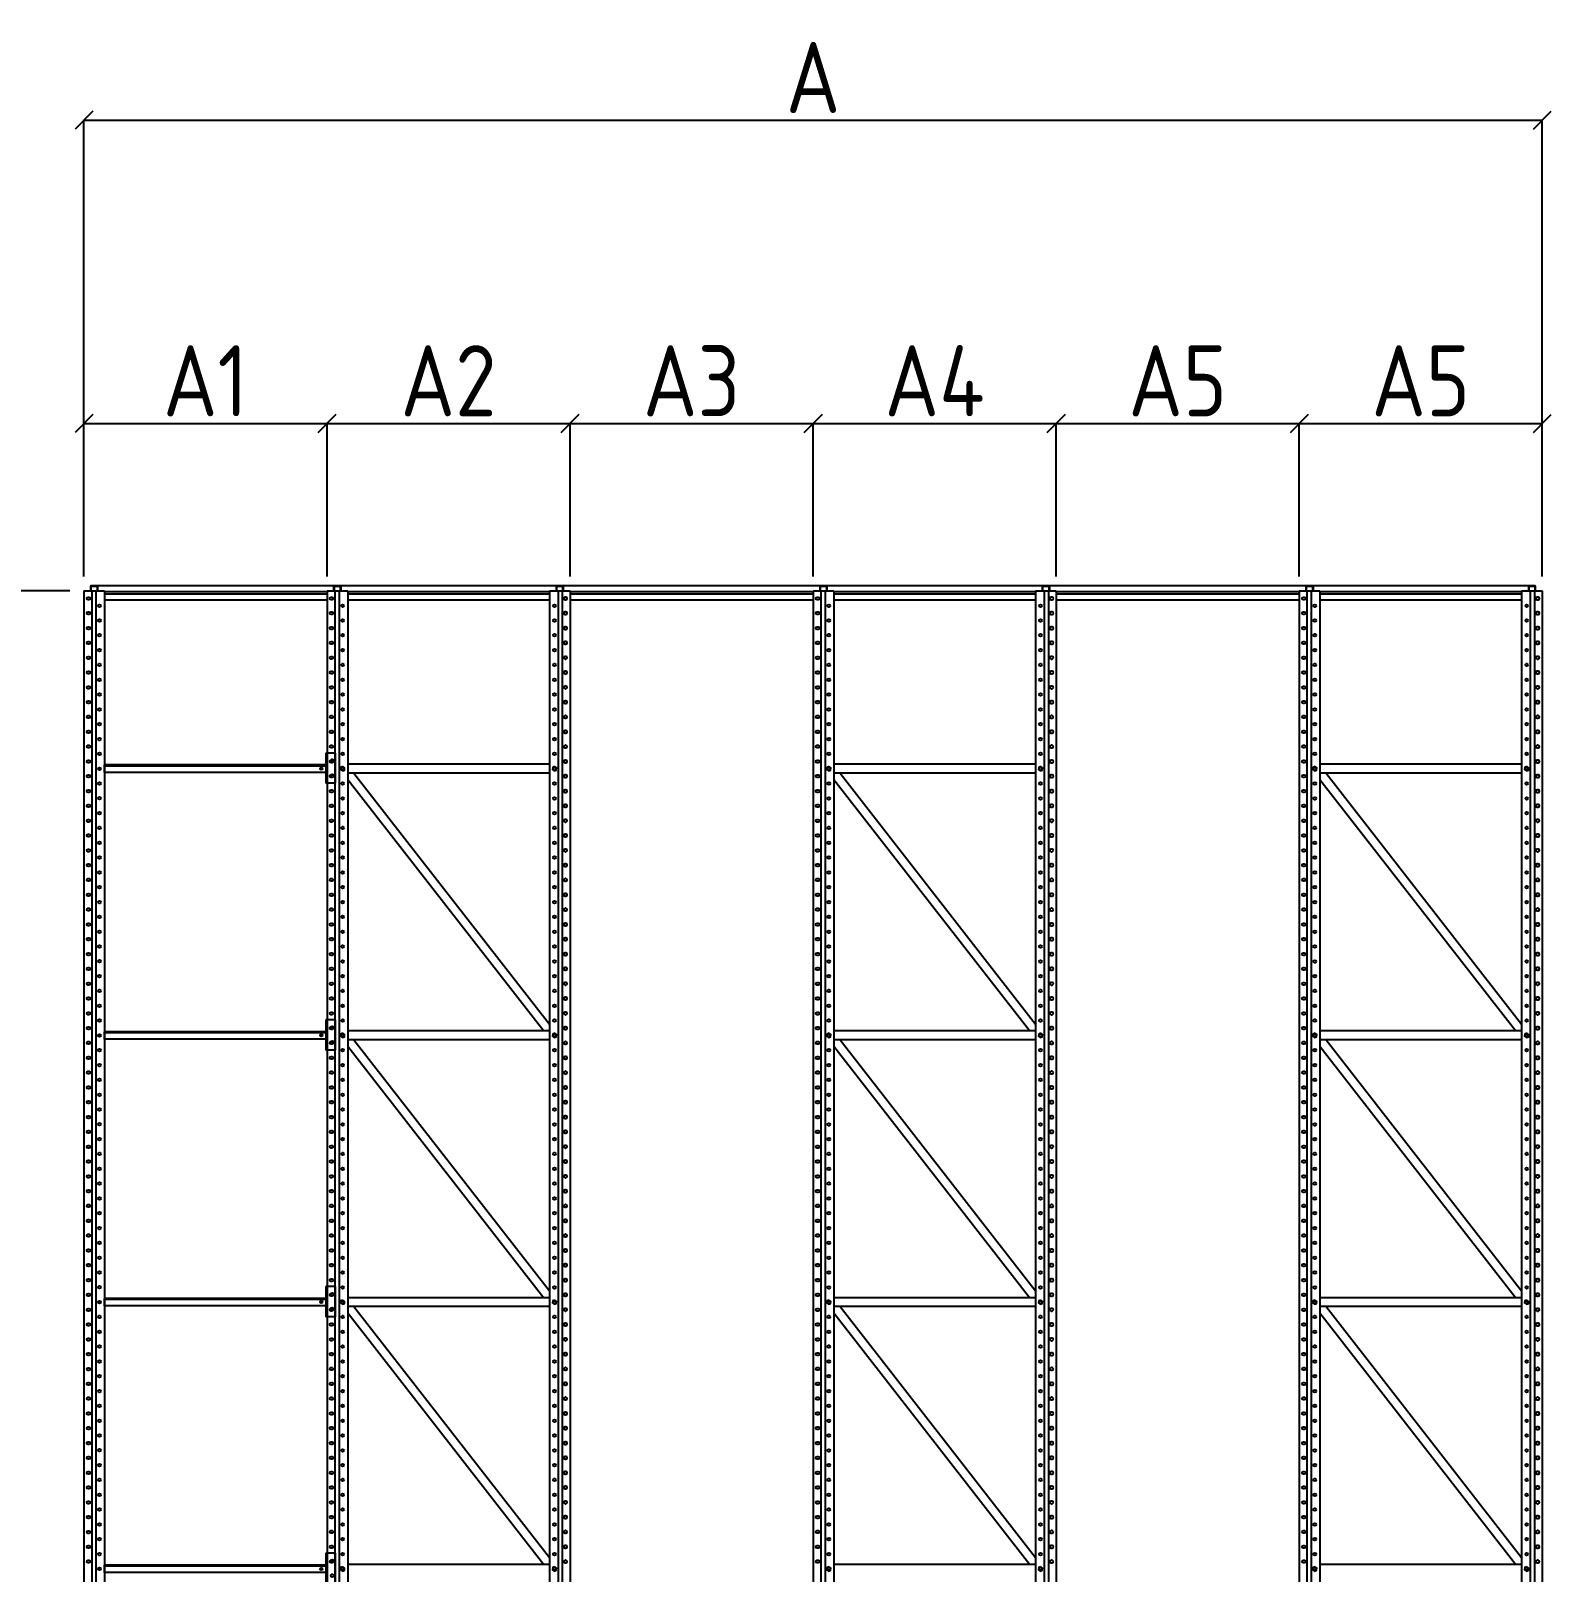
# Model space of a CAD drawing. Header units: millimetres. Extents: x 2596 to 53213, y 1175 to 12446.
# Drawn here: x 19765 to 24894, y 7245 to 12446 of the extents above; entities that cross this region are included whole.
import ezdxf

# ---------------------------------------------------------------- set-up
doc = ezdxf.new("R2010")
doc.units = ezdxf.units.MM
doc.linetypes.add('LIN0', pattern=[0])
doc.layers.add('Contraventamento', color=9, linetype='LIN0', lineweight=25)
doc.layers.add('MONTANTE', color=170, linetype='LIN0', lineweight=25)
doc.styles.add('DIM', font='dim.shx')
doc.dimstyles.new('200 - Planta Baixal', dxfattribs={"dimscale": 1.2, "dimtxt": 200, "dimasz": 50, "dimexe": 1.25, "dimexo": 40, "dimgap": 20, "dimtad": 1, "dimdec": 0, "dimzin": 9, "dimdsep": 46, "dimtxsty": 'DIM', "dimblk": 'OBLIQUE', "dimcen": 2.5, "dimclrd": 256, "dimclre": 256, "dimclrt": 256, "dimadec": 0, "dimazin": 0, "dimtfac": 1, "dimtdec": 0, "dimtmove": 0, "dimatfit": 0, "dimldrblk": 'OBLIQUE', "dimfxl": 0.04, "dimtolj": 1, "dimtzin": 1, "dimarcsym": 0})

# ---------------------------------------------------------------- blocks, each defined once
blk = doc.blocks.new('*U5')
at = {"layer": 'MONTANTE'}
for p, q in [((-872.6, 8804.8), (-872.6, 64.7)), ((-872.6, 8804.8), (-802.9, 8804.8)), ((-846.5, 8804.8), (-846.5, 64.7)), ((-832.1, 8804.8), (-832.1, 4.8)), ((-802.9, 8804.8), (-802.9, 4.8)), ((-122.4, 8804.8), (-122.4, 4.8)), ((-122.4, 8804.8), (-52.6, 8804.8)), ((-93.2, 8804.8), (-93.2, 4.8)), ((-78.8, 8804.8), (-78.8, 64.7)), ((-52.6, 8804.8), (-52.6, 64.7)), ((-122.4, 8219.7), (-802.9, 8219.7)), ((-122.4, 8189.7), (-802.9, 8189.7)), ((-802.9, 8168.6), (-141.4, 7319.7)), ((-781.6, 8189.7), (-122.4, 7343.2)), ((-122.4, 7319.7), (-802.9, 7319.7)), ((-122.4, 7319.7), (-802.9, 7319.7)), ((-122.4, 7289.7), (-802.9, 7289.7)), ((-122.4, 7289.7), (-802.9, 7289.7)), ((-781.6, 7289.7), (-122.4, 6443.2)), ((-802.9, 7268.6), (-141.4, 6419.7)), ((-122.4, 6419.7), (-802.9, 6419.7)), ((-122.4, 6419.7), (-802.9, 6419.7)), ((-122.4, 6389.7), (-802.9, 6389.7)), ((-122.4, 6389.7), (-802.9, 6389.7)), ((-802.9, 6368.6), (-141.4, 5519.7)), ((-781.6, 6389.7), (-122.4, 5543.2)), ((-122.4, 5519.7), (-802.9, 5519.7)), ((-122.4, 5519.7), (-802.9, 5519.7))]:
    blk.add_line(p, q, dxfattribs=at)
for points in [[(-855.7, 8774.7), (-858.7, 8774.7, -1), (-858.7, 8783.7), (-855.7, 8783.7, -1)], [(-69.6, 8774.7), (-66.6, 8774.7, 1), (-66.6, 8783.7), (-69.6, 8783.7, 1)], [(-855.7, 8724.7), (-858.7, 8724.7, -1), (-858.7, 8733.7), (-855.7, 8733.7, -1)], [(-69.6, 8724.7), (-66.6, 8724.7, 1), (-66.6, 8733.7), (-69.6, 8733.7, 1)], [(-855.7, 8674.7), (-858.7, 8674.7, -1), (-858.7, 8683.7), (-855.7, 8683.7, -1)], [(-855.7, 8624.7), (-858.7, 8624.7, -1), (-858.7, 8633.7), (-855.7, 8633.7, -1)], [(-69.6, 8674.7), (-66.6, 8674.7, 1), (-66.6, 8683.7), (-69.6, 8683.7, 1)], [(-69.6, 8624.7), (-66.6, 8624.7, 1), (-66.6, 8633.7), (-69.6, 8633.7, 1)], [(-855.7, 8574.7), (-858.7, 8574.7, -1), (-858.7, 8583.7), (-855.7, 8583.7, -1)], [(-69.6, 8574.7), (-66.6, 8574.7, 1), (-66.6, 8583.7), (-69.6, 8583.7, 1)], [(-855.7, 8524.7), (-858.7, 8524.7, -1), (-858.7, 8533.7), (-855.7, 8533.7, -1)], [(-69.6, 8524.7), (-66.6, 8524.7, 1), (-66.6, 8533.7), (-69.6, 8533.7, 1)], [(-855.7, 8474.7), (-858.7, 8474.7, -1), (-858.7, 8483.7), (-855.7, 8483.7, -1)], [(-69.6, 8474.7), (-66.6, 8474.7, 1), (-66.6, 8483.7), (-69.6, 8483.7, 1)], [(-855.7, 8424.7), (-858.7, 8424.7, -1), (-858.7, 8433.7), (-855.7, 8433.7, -1)], [(-69.6, 8424.7), (-66.6, 8424.7, 1), (-66.6, 8433.7), (-69.6, 8433.7, 1)], [(-855.7, 8374.7), (-858.7, 8374.7, -1), (-858.7, 8383.7), (-855.7, 8383.7, -1)], [(-69.6, 8374.7), (-66.6, 8374.7, 1), (-66.6, 8383.7), (-69.6, 8383.7, 1)], [(-855.7, 8324.7), (-858.7, 8324.7, -1), (-858.7, 8333.7), (-855.7, 8333.7, -1)], [(-69.6, 8324.7), (-66.6, 8324.7, 1), (-66.6, 8333.7), (-69.6, 8333.7, 1)], [(-855.7, 8274.7), (-858.7, 8274.7, -1), (-858.7, 8283.7), (-855.7, 8283.7, -1)], [(-69.6, 8274.7), (-66.6, 8274.7, 1), (-66.6, 8283.7), (-69.6, 8283.7, 1)], [(-855.7, 8224.7), (-858.7, 8224.7, -1), (-858.7, 8233.7), (-855.7, 8233.7, -1)], [(-69.6, 8224.7), (-66.6, 8224.7, 1), (-66.6, 8233.7), (-69.6, 8233.7, 1)], [(-855.7, 8174.7), (-858.7, 8174.7, -1), (-858.7, 8183.7), (-855.7, 8183.7, -1)], [(-69.6, 8174.7), (-66.6, 8174.7, 1), (-66.6, 8183.7), (-69.6, 8183.7, 1)], [(-855.7, 8124.7), (-858.7, 8124.7, -1), (-858.7, 8133.7), (-855.7, 8133.7, -1)], [(-69.6, 8124.7), (-66.6, 8124.7, 1), (-66.6, 8133.7), (-69.6, 8133.7, 1)], [(-855.7, 8074.7), (-858.7, 8074.7, -1), (-858.7, 8083.7), (-855.7, 8083.7, -1)], [(-69.6, 8074.7), (-66.6, 8074.7, 1), (-66.6, 8083.7), (-69.6, 8083.7, 1)], [(-855.7, 8024.7), (-858.7, 8024.7, -1), (-858.7, 8033.7), (-855.7, 8033.7, -1)], [(-69.6, 8024.7), (-66.6, 8024.7, 1), (-66.6, 8033.7), (-69.6, 8033.7, 1)], [(-855.7, 7974.7), (-858.7, 7974.7, -1), (-858.7, 7983.7), (-855.7, 7983.7, -1)], [(-69.6, 7974.7), (-66.6, 7974.7, 1), (-66.6, 7983.7), (-69.6, 7983.7, 1)], [(-855.7, 7924.7), (-858.7, 7924.7, -1), (-858.7, 7933.7), (-855.7, 7933.7, -1)], [(-69.6, 7924.7), (-66.6, 7924.7, 1), (-66.6, 7933.7), (-69.6, 7933.7, 1)], [(-855.7, 7874.7), (-858.7, 7874.7, -1), (-858.7, 7883.7), (-855.7, 7883.7, -1)], [(-69.6, 7874.7), (-66.6, 7874.7, 1), (-66.6, 7883.7), (-69.6, 7883.7, 1)], [(-855.7, 7824.7), (-858.7, 7824.7, -1), (-858.7, 7833.7), (-855.7, 7833.7, -1)], [(-69.6, 7824.7), (-66.6, 7824.7, 1), (-66.6, 7833.7), (-69.6, 7833.7, 1)], [(-855.7, 7774.7), (-858.7, 7774.7, -1), (-858.7, 7783.7), (-855.7, 7783.7, -1)], [(-69.6, 7774.7), (-66.6, 7774.7, 1), (-66.6, 7783.7), (-69.6, 7783.7, 1)], [(-855.7, 7724.7), (-858.7, 7724.7, -1), (-858.7, 7733.7), (-855.7, 7733.7, -1)], [(-69.6, 7724.7), (-66.6, 7724.7, 1), (-66.6, 7733.7), (-69.6, 7733.7, 1)], [(-855.7, 7674.7), (-858.7, 7674.7, -1), (-858.7, 7683.7), (-855.7, 7683.7, -1)], [(-69.6, 7674.7), (-66.6, 7674.7, 1), (-66.6, 7683.7), (-69.6, 7683.7, 1)], [(-855.7, 7624.7), (-858.7, 7624.7, -1), (-858.7, 7633.7), (-855.7, 7633.7, -1)], [(-69.6, 7624.7), (-66.6, 7624.7, 1), (-66.6, 7633.7), (-69.6, 7633.7, 1)], [(-855.7, 7574.7), (-858.7, 7574.7, -1), (-858.7, 7583.7), (-855.7, 7583.7, -1)], [(-69.6, 7574.7), (-66.6, 7574.7, 1), (-66.6, 7583.7), (-69.6, 7583.7, 1)], [(-855.7, 7524.7), (-858.7, 7524.7, -1), (-858.7, 7533.7), (-855.7, 7533.7, -1)], [(-69.6, 7524.7), (-66.6, 7524.7, 1), (-66.6, 7533.7), (-69.6, 7533.7, 1)], [(-855.7, 7474.7), (-858.7, 7474.7, -1), (-858.7, 7483.7), (-855.7, 7483.7, -1)], [(-69.6, 7474.7), (-66.6, 7474.7, 1), (-66.6, 7483.7), (-69.6, 7483.7, 1)], [(-855.7, 7424.7), (-858.7, 7424.7, -1), (-858.7, 7433.7), (-855.7, 7433.7, -1)], [(-69.6, 7424.7), (-66.6, 7424.7, 1), (-66.6, 7433.7), (-69.6, 7433.7, 1)], [(-855.7, 7374.7), (-858.7, 7374.7, -1), (-858.7, 7383.7), (-855.7, 7383.7, -1)], [(-855.7, 7324.7), (-858.7, 7324.7, -1), (-858.7, 7333.7), (-855.7, 7333.7, -1)], [(-69.6, 7374.7), (-66.6, 7374.7, 1), (-66.6, 7383.7), (-69.6, 7383.7, 1)], [(-69.6, 7324.7), (-66.6, 7324.7, 1), (-66.6, 7333.7), (-69.6, 7333.7, 1)], [(-855.7, 7274.7), (-858.7, 7274.7, -1), (-858.7, 7283.7), (-855.7, 7283.7, -1)], [(-69.6, 7274.7), (-66.6, 7274.7, 1), (-66.6, 7283.7), (-69.6, 7283.7, 1)], [(-855.7, 7224.7), (-858.7, 7224.7, -1), (-858.7, 7233.7), (-855.7, 7233.7, -1)], [(-69.6, 7224.7), (-66.6, 7224.7, 1), (-66.6, 7233.7), (-69.6, 7233.7, 1)], [(-855.7, 7174.7), (-858.7, 7174.7, -1), (-858.7, 7183.7), (-855.7, 7183.7, -1)], [(-69.6, 7174.7), (-66.6, 7174.7, 1), (-66.6, 7183.7), (-69.6, 7183.7, 1)], [(-855.7, 7124.7), (-858.7, 7124.7, -1), (-858.7, 7133.7), (-855.7, 7133.7, -1)], [(-69.6, 7124.7), (-66.6, 7124.7, 1), (-66.6, 7133.7), (-69.6, 7133.7, 1)], [(-855.7, 7074.7), (-858.7, 7074.7, -1), (-858.7, 7083.7), (-855.7, 7083.7, -1)], [(-69.6, 7074.7), (-66.6, 7074.7, 1), (-66.6, 7083.7), (-69.6, 7083.7, 1)], [(-855.7, 7024.7), (-858.7, 7024.7, -1), (-858.7, 7033.7), (-855.7, 7033.7, -1)], [(-69.6, 7024.7), (-66.6, 7024.7, 1), (-66.6, 7033.7), (-69.6, 7033.7, 1)], [(-855.7, 6974.7), (-858.7, 6974.7, -1), (-858.7, 6983.7), (-855.7, 6983.7, -1)], [(-69.6, 6974.7), (-66.6, 6974.7, 1), (-66.6, 6983.7), (-69.6, 6983.7, 1)], [(-855.7, 6924.7), (-858.7, 6924.7, -1), (-858.7, 6933.7), (-855.7, 6933.7, -1)], [(-69.6, 6924.7), (-66.6, 6924.7, 1), (-66.6, 6933.7), (-69.6, 6933.7, 1)], [(-855.7, 6874.7), (-858.7, 6874.7, -1), (-858.7, 6883.7), (-855.7, 6883.7, -1)], [(-69.6, 6874.7), (-66.6, 6874.7, 1), (-66.6, 6883.7), (-69.6, 6883.7, 1)], [(-855.7, 6824.7), (-858.7, 6824.7, -1), (-858.7, 6833.7), (-855.7, 6833.7, -1)], [(-69.6, 6824.7), (-66.6, 6824.7, 1), (-66.6, 6833.7), (-69.6, 6833.7, 1)], [(-855.7, 6774.7), (-858.7, 6774.7, -1), (-858.7, 6783.7), (-855.7, 6783.7, -1)], [(-69.6, 6774.7), (-66.6, 6774.7, 1), (-66.6, 6783.7), (-69.6, 6783.7, 1)], [(-855.7, 6724.7), (-858.7, 6724.7, -1), (-858.7, 6733.7), (-855.7, 6733.7, -1)], [(-69.6, 6724.7), (-66.6, 6724.7, 1), (-66.6, 6733.7), (-69.6, 6733.7, 1)], [(-855.7, 6674.7), (-858.7, 6674.7, -1), (-858.7, 6683.7), (-855.7, 6683.7, -1)], [(-69.6, 6674.7), (-66.6, 6674.7, 1), (-66.6, 6683.7), (-69.6, 6683.7, 1)], [(-855.7, 6624.7), (-858.7, 6624.7, -1), (-858.7, 6633.7), (-855.7, 6633.7, -1)], [(-69.6, 6624.7), (-66.6, 6624.7, 1), (-66.6, 6633.7), (-69.6, 6633.7, 1)], [(-855.7, 6574.7), (-858.7, 6574.7, -1), (-858.7, 6583.7), (-855.7, 6583.7, -1)], [(-69.6, 6574.7), (-66.6, 6574.7, 1), (-66.6, 6583.7), (-69.6, 6583.7, 1)], [(-855.7, 6524.7), (-858.7, 6524.7, -1), (-858.7, 6533.7), (-855.7, 6533.7, -1)], [(-69.6, 6524.7), (-66.6, 6524.7, 1), (-66.6, 6533.7), (-69.6, 6533.7, 1)], [(-855.7, 6474.7), (-858.7, 6474.7, -1), (-858.7, 6483.7), (-855.7, 6483.7, -1)], [(-69.6, 6474.7), (-66.6, 6474.7, 1), (-66.6, 6483.7), (-69.6, 6483.7, 1)], [(-855.7, 6424.7), (-858.7, 6424.7, -1), (-858.7, 6433.7), (-855.7, 6433.7, -1)], [(-69.6, 6424.7), (-66.6, 6424.7, 1), (-66.6, 6433.7), (-69.6, 6433.7, 1)], [(-855.7, 6374.7), (-858.7, 6374.7, -1), (-858.7, 6383.7), (-855.7, 6383.7, -1)], [(-69.6, 6374.7), (-66.6, 6374.7, 1), (-66.6, 6383.7), (-69.6, 6383.7, 1)], [(-855.7, 6324.7), (-858.7, 6324.7, -1), (-858.7, 6333.7), (-855.7, 6333.7, -1)], [(-69.6, 6324.7), (-66.6, 6324.7, 1), (-66.6, 6333.7), (-69.6, 6333.7, 1)], [(-855.7, 6274.7), (-858.7, 6274.7, -1), (-858.7, 6283.7), (-855.7, 6283.7, -1)], [(-69.6, 6274.7), (-66.6, 6274.7, 1), (-66.6, 6283.7), (-69.6, 6283.7, 1)], [(-855.7, 6224.7), (-858.7, 6224.7, -1), (-858.7, 6233.7), (-855.7, 6233.7, -1)], [(-69.6, 6224.7), (-66.6, 6224.7, 1), (-66.6, 6233.7), (-69.6, 6233.7, 1)], [(-855.7, 6174.7), (-858.7, 6174.7, -1), (-858.7, 6183.7), (-855.7, 6183.7, -1)], [(-69.6, 6174.7), (-66.6, 6174.7, 1), (-66.6, 6183.7), (-69.6, 6183.7, 1)], [(-855.7, 6124.7), (-858.7, 6124.7, -1), (-858.7, 6133.7), (-855.7, 6133.7, -1)], [(-69.6, 6124.7), (-66.6, 6124.7, 1), (-66.6, 6133.7), (-69.6, 6133.7, 1)], [(-855.7, 6074.7), (-858.7, 6074.7, -1), (-858.7, 6083.7), (-855.7, 6083.7, -1)], [(-855.7, 6024.7), (-858.7, 6024.7, -1), (-858.7, 6033.7), (-855.7, 6033.7, -1)], [(-69.6, 6074.7), (-66.6, 6074.7, 1), (-66.6, 6083.7), (-69.6, 6083.7, 1)], [(-69.6, 6024.7), (-66.6, 6024.7, 1), (-66.6, 6033.7), (-69.6, 6033.7, 1)], [(-855.7, 5974.7), (-858.7, 5974.7, -1), (-858.7, 5983.7), (-855.7, 5983.7, -1)], [(-69.6, 5974.7), (-66.6, 5974.7, 1), (-66.6, 5983.7), (-69.6, 5983.7, 1)], [(-855.7, 5924.7), (-858.7, 5924.7, -1), (-858.7, 5933.7), (-855.7, 5933.7, -1)], [(-69.6, 5924.7), (-66.6, 5924.7, 1), (-66.6, 5933.7), (-69.6, 5933.7, 1)], [(-855.7, 5874.7), (-858.7, 5874.7, -1), (-858.7, 5883.7), (-855.7, 5883.7, -1)], [(-69.6, 5874.7), (-66.6, 5874.7, 1), (-66.6, 5883.7), (-69.6, 5883.7, 1)], [(-855.7, 5824.7), (-858.7, 5824.7, -1), (-858.7, 5833.7), (-855.7, 5833.7, -1)], [(-69.6, 5824.7), (-66.6, 5824.7, 1), (-66.6, 5833.7), (-69.6, 5833.7, 1)], [(-855.7, 5774.7), (-858.7, 5774.7, -1), (-858.7, 5783.7), (-855.7, 5783.7, -1)], [(-69.6, 5774.7), (-66.6, 5774.7, 1), (-66.6, 5783.7), (-69.6, 5783.7, 1)], [(-855.7, 5724.7), (-858.7, 5724.7, -1), (-858.7, 5733.7), (-855.7, 5733.7, -1)], [(-69.6, 5724.7), (-66.6, 5724.7, 1), (-66.6, 5733.7), (-69.6, 5733.7, 1)], [(-855.7, 5674.7), (-858.7, 5674.7, -1), (-858.7, 5683.7), (-855.7, 5683.7, -1)], [(-69.6, 5674.7), (-66.6, 5674.7, 1), (-66.6, 5683.7), (-69.6, 5683.7, 1)], [(-855.7, 5624.7), (-858.7, 5624.7, -1), (-858.7, 5633.7), (-855.7, 5633.7, -1)], [(-69.6, 5624.7), (-66.6, 5624.7, 1), (-66.6, 5633.7), (-69.6, 5633.7, 1)], [(-855.7, 5574.7), (-858.7, 5574.7, -1), (-858.7, 5583.7), (-855.7, 5583.7, -1)], [(-69.6, 5574.7), (-66.6, 5574.7, 1), (-66.6, 5583.7), (-69.6, 5583.7, 1)], [(-855.7, 5524.7), (-858.7, 5524.7, -1), (-858.7, 5533.7), (-855.7, 5533.7, -1)], [(-69.6, 5524.7), (-66.6, 5524.7, 1), (-66.6, 5533.7), (-69.6, 5533.7, 1)]]:
    blk.add_lwpolyline(points, format="xyb", close=True, dxfattribs=at)
for points in [[(-818.9, 8212), (-825.7, 8209.2), (-826.7, 8202), (-820.9, 8197.5), (-814.1, 8200.3), (-813.1, 8207.5), (-818.9, 8212)], [(-104.4, 8212), (-111.2, 8209.2), (-112.2, 8202), (-106.4, 8197.5), (-99.6, 8200.3), (-98.6, 8207.5), (-104.4, 8212)], [(-818.9, 7312), (-825.7, 7309.2), (-826.7, 7302), (-820.9, 7297.5), (-814.1, 7300.3), (-813.1, 7307.5), (-818.9, 7312)], [(-818.9, 7312), (-825.7, 7309.2), (-826.7, 7302), (-820.9, 7297.5), (-814.1, 7300.3), (-813.1, 7307.5), (-818.9, 7312)], [(-104.4, 7312), (-111.2, 7309.2), (-112.2, 7302), (-106.4, 7297.5), (-99.6, 7300.3), (-98.6, 7307.5), (-104.4, 7312)], [(-104.4, 7312), (-111.2, 7309.2), (-112.2, 7302), (-106.4, 7297.5), (-99.6, 7300.3), (-98.6, 7307.5), (-104.4, 7312)], [(-818.9, 6412), (-825.7, 6409.2), (-826.7, 6402), (-820.9, 6397.5), (-814.1, 6400.3), (-813.1, 6407.5), (-818.9, 6412)], [(-818.9, 6412), (-825.7, 6409.2), (-826.7, 6402), (-820.9, 6397.5), (-814.1, 6400.3), (-813.1, 6407.5), (-818.9, 6412)], [(-104.4, 6412), (-111.2, 6409.2), (-112.2, 6402), (-106.4, 6397.5), (-99.6, 6400.3), (-98.6, 6407.5), (-104.4, 6412)], [(-104.4, 6412), (-111.2, 6409.2), (-112.2, 6402), (-106.4, 6397.5), (-99.6, 6400.3), (-98.6, 6407.5), (-104.4, 6412)], [(-818.9, 5512), (-825.7, 5509.2), (-826.7, 5502), (-820.9, 5497.5), (-814.1, 5500.3), (-813.1, 5507.5), (-818.9, 5512)], [(-818.9, 5512), (-825.7, 5509.2), (-826.7, 5502), (-820.9, 5497.5), (-814.1, 5500.3), (-813.1, 5507.5), (-818.9, 5512)], [(-104.4, 5512), (-111.2, 5509.2), (-112.2, 5502), (-106.4, 5497.5), (-99.6, 5500.3), (-98.6, 5507.5), (-104.4, 5512)], [(-104.4, 5512), (-111.2, 5509.2), (-112.2, 5502), (-106.4, 5497.5), (-99.6, 5500.3), (-98.6, 5507.5), (-104.4, 5512)]]:
    blk.add_lwpolyline(points, dxfattribs=at)
for centre in [(-819.9, 8754.7), (-105.4, 8754.7), (-819.9, 8704.7), (-105.4, 8704.7), (-819.9, 8654.7), (-105.4, 8654.7), (-819.9, 8604.7), (-105.4, 8604.7), (-819.9, 8554.7), (-105.4, 8554.7), (-819.9, 8504.7), (-105.4, 8504.7), (-819.9, 8454.7), (-105.4, 8454.7), (-819.9, 8404.7), (-105.4, 8404.7), (-819.9, 8354.7), (-105.4, 8354.7), (-819.9, 8304.7), (-105.4, 8304.7), (-819.9, 8254.7), (-105.4, 8254.7), (-819.9, 8204.7), (-105.4, 8204.7), (-819.9, 8154.7), (-105.4, 8154.7), (-819.9, 8104.7), (-105.4, 8104.7), (-819.9, 8054.7), (-819.9, 8004.7), (-105.4, 8054.7), (-105.4, 8004.7), (-819.9, 7954.7), (-105.4, 7954.7), (-819.9, 7904.7), (-105.4, 7904.7), (-819.9, 7854.7), (-105.4, 7854.7), (-819.9, 7804.7), (-105.4, 7804.7), (-819.9, 7754.7), (-105.4, 7754.7), (-819.9, 7704.7), (-105.4, 7704.7), (-819.9, 7654.7), (-105.4, 7654.7), (-819.9, 7604.7), (-105.4, 7604.7), (-819.9, 7554.7), (-105.4, 7554.7), (-819.9, 7504.7), (-105.4, 7504.7), (-819.9, 7454.7), (-105.4, 7454.7), (-819.9, 7404.7), (-105.4, 7404.7), (-819.9, 7354.7), (-105.4, 7354.7), (-819.9, 7304.7), (-105.4, 7304.7), (-819.9, 7254.7), (-105.4, 7254.7), (-819.9, 7204.7), (-105.4, 7204.7), (-819.9, 7154.7), (-105.4, 7154.7), (-819.9, 7104.7), (-105.4, 7104.7), (-819.9, 7054.7), (-105.4, 7054.7), (-819.9, 7004.7), (-105.4, 7004.7), (-819.9, 6954.7), (-105.4, 6954.7), (-819.9, 6904.7), (-105.4, 6904.7), (-819.9, 6854.7), (-105.4, 6854.7), (-819.9, 6804.7), (-105.4, 6804.7), (-819.9, 6754.7), (-819.9, 6704.7), (-105.4, 6754.7), (-105.4, 6704.7), (-819.9, 6654.7), (-105.4, 6654.7), (-819.9, 6604.7), (-105.4, 6604.7), (-819.9, 6554.7), (-105.4, 6554.7), (-819.9, 6504.7), (-105.4, 6504.7), (-819.9, 6454.7), (-105.4, 6454.7), (-819.9, 6404.7), (-105.4, 6404.7), (-819.9, 6354.7), (-105.4, 6354.7), (-819.9, 6304.7), (-105.4, 6304.7), (-819.9, 6254.7), (-105.4, 6254.7), (-819.9, 6204.7), (-105.4, 6204.7), (-819.9, 6154.7), (-105.4, 6154.7), (-819.9, 6104.7), (-105.4, 6104.7), (-819.9, 6054.7), (-105.4, 6054.7), (-819.9, 6004.7), (-105.4, 6004.7), (-819.9, 5954.7), (-105.4, 5954.7), (-819.9, 5904.7), (-105.4, 5904.7), (-819.9, 5854.7), (-105.4, 5854.7), (-819.9, 5804.7), (-105.4, 5804.7), (-819.9, 5754.7), (-105.4, 5754.7), (-819.9, 5704.7), (-105.4, 5704.7), (-819.9, 5654.7), (-105.4, 5654.7), (-819.9, 5604.7), (-105.4, 5604.7), (-819.9, 5554.7), (-105.4, 5554.7), (-819.9, 5504.7), (-105.4, 5504.7)]:
    blk.add_circle(centre, 4.5, dxfattribs=at)
blk = doc.blocks.new('*U36')
blk.add_blockref('*U5', (42.5, -4552.375))
blk = doc.blocks.new('*U34')
at = {"color": 0, "linetype": 'ByBlock', "lineweight": -2, "transparency": 16777216}
for p in [(0, 0), (1640, 0), (3280, 0)]:
    blk.add_blockref('*U36', p, dxfattribs=at)
blk = doc.blocks.new('*U6')
at = {"layer": 'Contraventamento', "color": 7, "lineweight": 25, "ltscale": 100}
for p, q in [((-3.4, 20), (-3.4, 5.4)), ((-2.2, 20), (-2.2, 5.4)), ((769.7, 22), (-1.7, 22)), ((20.1, 20.6), (-1.7, 20.6)), ((20.6, 5.4), (20.6, 20)), ((21.8, 5.4), (21.8, 20)), ((724.1, 2.1), (43.9, 2.1)), ((747.2, 20), (747.2, 5.4)), ((748.4, 20), (748.4, 5.4)), ((769.7, 20.6), (748.9, 20.6)), ((770.2, 5.4), (770.2, 20)), ((771.4, 5.4), (771.4, 20)), ((724.1, -6.3), (43.9, -6.3)), ((724.1, -26.3), (43.9, -26.3))]:
    blk.add_line(p, q, dxfattribs=at)
for centre, radius, start, end in [((-1.5, 20.1), 1.91, 95.3692, 184.5128), ((-1.6, 20), 0.605, 95.3692, 184.5128), ((19.9, 20.1), 1.91, 355.4872, 84.6308), ((20, 20), 0.605, 355.4872, 84.6308), ((749.1, 20.1), 1.91, 95.3692, 184.5128), ((749, 20), 0.605, 95.3692, 184.5128), ((769.5, 20.1), 1.91, 355.4872, 84.6308), ((769.6, 20), 0.605, 355.4872, 84.6308)]:
    blk.add_arc(centre, radius, start, end, dxfattribs=at)
blk = doc.blocks.new('*U9')
at = {"layer": 'Contraventamento', "color": 7, "lineweight": 25, "ltscale": 100}
for p, q in [((-3.4, 20), (-3.4, 5.4)), ((-2.2, 20), (-2.2, 5.4)), ((908.9, 22), (-1.7, 22)), ((20.1, 20.6), (-1.7, 20.6)), ((20.6, 5.4), (20.6, 20)), ((21.8, 5.4), (21.8, 20)), ((863.2, 2.1), (43.9, 2.1)), ((886.4, 20), (886.4, 5.4)), ((887.5, 20), (887.5, 5.4)), ((908.9, 20.6), (888.1, 20.6)), ((909.4, 5.4), (909.4, 20)), ((910.6, 5.4), (910.6, 20)), ((863.2, -6.3), (43.9, -6.3)), ((863.2, -26.3), (43.9, -26.3))]:
    blk.add_line(p, q, dxfattribs=at)
for centre, radius, start, end in [((-1.5, 20.1), 1.91, 95.3692, 184.5128), ((-1.6, 20), 0.605, 95.3692, 184.5128), ((19.9, 20.1), 1.91, 355.4872, 84.6308), ((20, 20), 0.605, 355.4872, 84.6308), ((888.3, 20.1), 1.91, 95.3692, 184.5128), ((888.1, 20), 0.605, 95.3692, 184.5128), ((908.7, 20.1), 1.91, 355.4872, 84.6308), ((908.8, 20), 0.605, 355.4872, 84.6308)]:
    blk.add_arc(centre, radius, start, end, dxfattribs=at)
blk = doc.blocks.new('COL SOLTEIRA')
at = {"layer": 'MONTANTE'}
for p, q in [((-536, 4318), (-536, -4422)), ((-536, 4318), (-466.2, 4318)), ((-509.8, 4318), (-509.8, -4422)), ((-495.5, 4318), (-495.5, -4482)), ((-466.2, 4318), (-466.2, -4482))]:
    blk.add_line(p, q, dxfattribs=at)
for points in [[(-519, 4287.9), (-522, 4287.9, -1), (-522, 4296.9), (-519, 4296.9, -1)], [(-519, 4237.9), (-522, 4237.9, -1), (-522, 4246.9), (-519, 4246.9, -1)], [(-519, 4187.9), (-522, 4187.9, -1), (-522, 4196.9), (-519, 4196.9, -1)], [(-519, 4137.9), (-522, 4137.9, -1), (-522, 4146.9), (-519, 4146.9, -1)], [(-519, 4087.9), (-522, 4087.9, -1), (-522, 4096.9), (-519, 4096.9, -1)], [(-519, 4037.9), (-522, 4037.9, -1), (-522, 4046.9), (-519, 4046.9, -1)], [(-519, 3987.9), (-522, 3987.9, -1), (-522, 3996.9), (-519, 3996.9, -1)], [(-519, 3937.9), (-522, 3937.9, -1), (-522, 3946.9), (-519, 3946.9, -1)], [(-519, 3887.9), (-522, 3887.9, -1), (-522, 3896.9), (-519, 3896.9, -1)], [(-519, 3837.9), (-522, 3837.9, -1), (-522, 3846.9), (-519, 3846.9, -1)], [(-519, 3787.9), (-522, 3787.9, -1), (-522, 3796.9), (-519, 3796.9, -1)], [(-519, 3737.9), (-522, 3737.9, -1), (-522, 3746.9), (-519, 3746.9, -1)], [(-519, 3687.9), (-522, 3687.9, -1), (-522, 3696.9), (-519, 3696.9, -1)], [(-519, 3637.9), (-522, 3637.9, -1), (-522, 3646.9), (-519, 3646.9, -1)], [(-519, 3587.9), (-522, 3587.9, -1), (-522, 3596.9), (-519, 3596.9, -1)], [(-519, 3537.9), (-522, 3537.9, -1), (-522, 3546.9), (-519, 3546.9, -1)], [(-519, 3487.9), (-522, 3487.9, -1), (-522, 3496.9), (-519, 3496.9, -1)], [(-519, 3437.9), (-522, 3437.9, -1), (-522, 3446.9), (-519, 3446.9, -1)], [(-519, 3387.9), (-522, 3387.9, -1), (-522, 3396.9), (-519, 3396.9, -1)], [(-519, 3337.9), (-522, 3337.9, -1), (-522, 3346.9), (-519, 3346.9, -1)], [(-519, 3287.9), (-522, 3287.9, -1), (-522, 3296.9), (-519, 3296.9, -1)], [(-519, 3237.9), (-522, 3237.9, -1), (-522, 3246.9), (-519, 3246.9, -1)], [(-519, 3187.9), (-522, 3187.9, -1), (-522, 3196.9), (-519, 3196.9, -1)], [(-519, 3137.9), (-522, 3137.9, -1), (-522, 3146.9), (-519, 3146.9, -1)], [(-519, 3087.9), (-522, 3087.9, -1), (-522, 3096.9), (-519, 3096.9, -1)], [(-519, 3037.9), (-522, 3037.9, -1), (-522, 3046.9), (-519, 3046.9, -1)], [(-519, 2987.9), (-522, 2987.9, -1), (-522, 2996.9), (-519, 2996.9, -1)], [(-519, 2937.9), (-522, 2937.9, -1), (-522, 2946.9), (-519, 2946.9, -1)], [(-519, 2887.9), (-522, 2887.9, -1), (-522, 2896.9), (-519, 2896.9, -1)], [(-519, 2837.9), (-522, 2837.9, -1), (-522, 2846.9), (-519, 2846.9, -1)], [(-519, 2787.9), (-522, 2787.9, -1), (-522, 2796.9), (-519, 2796.9, -1)], [(-519, 2737.9), (-522, 2737.9, -1), (-522, 2746.9), (-519, 2746.9, -1)], [(-519, 2687.9), (-522, 2687.9, -1), (-522, 2696.9), (-519, 2696.9, -1)], [(-519, 2637.9), (-522, 2637.9, -1), (-522, 2646.9), (-519, 2646.9, -1)], [(-519, 2587.9), (-522, 2587.9, -1), (-522, 2596.9), (-519, 2596.9, -1)], [(-519, 2537.9), (-522, 2537.9, -1), (-522, 2546.9), (-519, 2546.9, -1)], [(-519, 2487.9), (-522, 2487.9, -1), (-522, 2496.9), (-519, 2496.9, -1)], [(-519, 2437.9), (-522, 2437.9, -1), (-522, 2446.9), (-519, 2446.9, -1)], [(-519, 2387.9), (-522, 2387.9, -1), (-522, 2396.9), (-519, 2396.9, -1)], [(-519, 2337.9), (-522, 2337.9, -1), (-522, 2346.9), (-519, 2346.9, -1)], [(-519, 2287.9), (-522, 2287.9, -1), (-522, 2296.9), (-519, 2296.9, -1)], [(-519, 2237.9), (-522, 2237.9, -1), (-522, 2246.9), (-519, 2246.9, -1)], [(-519, 2187.9), (-522, 2187.9, -1), (-522, 2196.9), (-519, 2196.9, -1)], [(-519, 2137.9), (-522, 2137.9, -1), (-522, 2146.9), (-519, 2146.9, -1)], [(-519, 2087.9), (-522, 2087.9, -1), (-522, 2096.9), (-519, 2096.9, -1)], [(-519, 2037.9), (-522, 2037.9, -1), (-522, 2046.9), (-519, 2046.9, -1)], [(-519, 1987.9), (-522, 1987.9, -1), (-522, 1996.9), (-519, 1996.9, -1)], [(-519, 1937.9), (-522, 1937.9, -1), (-522, 1946.9), (-519, 1946.9, -1)], [(-519, 1887.9), (-522, 1887.9, -1), (-522, 1896.9), (-519, 1896.9, -1)], [(-519, 1837.9), (-522, 1837.9, -1), (-522, 1846.9), (-519, 1846.9, -1)], [(-519, 1787.9), (-522, 1787.9, -1), (-522, 1796.9), (-519, 1796.9, -1)], [(-519, 1737.9), (-522, 1737.9, -1), (-522, 1746.9), (-519, 1746.9, -1)], [(-519, 1687.9), (-522, 1687.9, -1), (-522, 1696.9), (-519, 1696.9, -1)], [(-519, 1637.9), (-522, 1637.9, -1), (-522, 1646.9), (-519, 1646.9, -1)], [(-519, 1587.9), (-522, 1587.9, -1), (-522, 1596.9), (-519, 1596.9, -1)], [(-519, 1537.9), (-522, 1537.9, -1), (-522, 1546.9), (-519, 1546.9, -1)], [(-519, 1487.9), (-522, 1487.9, -1), (-522, 1496.9), (-519, 1496.9, -1)], [(-519, 1437.9), (-522, 1437.9, -1), (-522, 1446.9), (-519, 1446.9, -1)], [(-519, 1387.9), (-522, 1387.9, -1), (-522, 1396.9), (-519, 1396.9, -1)], [(-519, 1337.9), (-522, 1337.9, -1), (-522, 1346.9), (-519, 1346.9, -1)], [(-519, 1287.9), (-522, 1287.9, -1), (-522, 1296.9), (-519, 1296.9, -1)], [(-519, 1237.9), (-522, 1237.9, -1), (-522, 1246.9), (-519, 1246.9, -1)], [(-519, 1187.9), (-522, 1187.9, -1), (-522, 1196.9), (-519, 1196.9, -1)], [(-519, 1137.9), (-522, 1137.9, -1), (-522, 1146.9), (-519, 1146.9, -1)], [(-519, 1087.9), (-522, 1087.9, -1), (-522, 1096.9), (-519, 1096.9, -1)], [(-519, 1037.9), (-522, 1037.9, -1), (-522, 1046.9), (-519, 1046.9, -1)]]:
    blk.add_lwpolyline(points, format="xyb", close=True, dxfattribs=at)
for centre in [(-483.2, 4268), (-483.2, 4218), (-483.2, 4168), (-483.2, 4118), (-483.2, 4068), (-483.2, 4018), (-483.2, 3968), (-483.2, 3918), (-483.2, 3868), (-483.2, 3818), (-483.2, 3768), (-483.2, 3718), (-483.2, 3668), (-483.2, 3618), (-483.2, 3568), (-483.2, 3518), (-483.2, 3468), (-483.2, 3418), (-483.2, 3368), (-483.2, 3318), (-483.2, 3268), (-483.2, 3218), (-483.2, 3168), (-483.2, 3118), (-483.2, 3068), (-483.2, 3018), (-483.2, 2968), (-483.2, 2918), (-483.2, 2868), (-483.2, 2818), (-483.2, 2768), (-483.2, 2718), (-483.2, 2668), (-483.2, 2618), (-483.2, 2568), (-483.2, 2518), (-483.2, 2468), (-483.2, 2418), (-483.2, 2368), (-483.2, 2318), (-483.2, 2268), (-483.2, 2218), (-483.2, 2168), (-483.2, 2118), (-483.2, 2068), (-483.2, 2018), (-483.2, 1968), (-483.2, 1918), (-483.2, 1868), (-483.2, 1818), (-483.2, 1768), (-483.2, 1718), (-483.2, 1668), (-483.2, 1618), (-483.2, 1568), (-483.2, 1518), (-483.2, 1468), (-483.2, 1418), (-483.2, 1368), (-483.2, 1318), (-483.2, 1268), (-483.2, 1218), (-483.2, 1168), (-483.2, 1118), (-483.2, 1068), (-483.2, 1018)]:
    blk.add_circle(centre, 4.5, dxfattribs=at)
blk = doc.blocks.new('TRAVESSA UNIÃO')
at = {"color": 7, "linetype": 'Continuous', "lineweight": 25}
for p, q in [((-420.8, 167.3), (-420.8, 65.3)), ((-389, 167.3), (-420.8, 167.3)), ((-417, 167.3), (-417, 65.3)), ((-389, 167.3), (-389, 65.3)), ((-1166.8, 102.1), (-1166.8, 127.1)), ((-420.8, 127.1), (-1166.8, 127.1)), ((-420.8, 123.3), (-1166.8, 123.3)), ((-420.8, 102.1), (-1166.8, 102.1)), ((-389, 65.3), (-420.8, 65.3))]:
    blk.add_line(p, q, dxfattribs=at)
for centre, radius in [((-1183.8, 114.6), 4), ((-435.8, 114.6), 4), ((-399.3, 141.3), 5), ((-399.3, 91.3), 5)]:
    blk.add_circle(centre, radius, dxfattribs=at)
blk = doc.blocks.new('_Oblique')
at = {"color": 0, "linetype": 'ByBlock', "lineweight": -2}
blk.add_line((-0.5, -0.5), (0.5, 0.5), dxfattribs=at)
blk = doc.blocks.new('*D46')
at = {"lineweight": -2, "transparency": 16777216}
for p, q in [((19944.1, 10604.3), (19944.1, 11122.4)), ((19944.1, 11120.9), (20764.1, 11120.9)), ((20764.1, 10604.3), (20764.1, 11122.4))]:
    blk.add_line(p, q, dxfattribs=at)
at = {"layer": 'Defpoints', "color": 0, "transparency": 16777216}
for p in [(20764.1, 11120.9), (19944.1, 10556.3), (20764.1, 10556.3)]:
    blk.add_point(p, dxfattribs=at)
at = {"lineweight": -2, "transparency": 16777216, "xscale": 60, "yscale": 60, "zscale": 60, "rotation": 180}
blk.add_blockref('_Oblique', (19944.1, 11120.9), dxfattribs=at)
at = {"lineweight": -2, "transparency": 16777216, "xscale": 60, "yscale": 60, "zscale": 60}
blk.add_blockref('_Oblique', (20764.1, 11120.9), dxfattribs=at)
at = {"transparency": 16777216, "insert": (20354.1, 11264.9), "char_height": 240, "attachment_point": 5, "style": 'DIM'}
blk.add_mtext('\\A1;A1', dxfattribs=at)
blk = doc.blocks.new('*D47')
at = {"lineweight": -2, "transparency": 16777216}
for p, q in [((20764.1, 10604.3), (20764.1, 11122.4)), ((20764.1, 11120.9), (21584.1, 11120.9)), ((21584.1, 10604.3), (21584.1, 11122.4))]:
    blk.add_line(p, q, dxfattribs=at)
at = {"layer": 'Defpoints', "color": 0, "transparency": 16777216}
for p in [(21584.1, 11120.9), (20764.1, 10556.3), (21584.1, 10556.3)]:
    blk.add_point(p, dxfattribs=at)
at = {"lineweight": -2, "transparency": 16777216, "xscale": 60, "yscale": 60, "zscale": 60, "rotation": 180}
blk.add_blockref('_Oblique', (20764.1, 11120.9), dxfattribs=at)
at = {"lineweight": -2, "transparency": 16777216, "xscale": 60, "yscale": 60, "zscale": 60}
blk.add_blockref('_Oblique', (21584.1, 11120.9), dxfattribs=at)
at = {"transparency": 16777216, "insert": (21174.1, 11264.9), "char_height": 240, "attachment_point": 5, "style": 'DIM'}
blk.add_mtext('\\A1;A2', dxfattribs=at)
blk = doc.blocks.new('*D48')
at = {"lineweight": -2, "transparency": 16777216}
for p, q in [((21584.1, 10604.3), (21584.1, 11122.4)), ((21584.1, 11120.9), (22404.1, 11120.9)), ((22404.1, 10604.3), (22404.1, 11122.4))]:
    blk.add_line(p, q, dxfattribs=at)
at = {"layer": 'Defpoints', "color": 0, "transparency": 16777216}
for p in [(22404.1, 11120.9), (21584.1, 10556.3), (22404.1, 10556.3)]:
    blk.add_point(p, dxfattribs=at)
at = {"lineweight": -2, "transparency": 16777216, "xscale": 60, "yscale": 60, "zscale": 60, "rotation": 180}
blk.add_blockref('_Oblique', (21584.1, 11120.9), dxfattribs=at)
at = {"lineweight": -2, "transparency": 16777216, "xscale": 60, "yscale": 60, "zscale": 60}
blk.add_blockref('_Oblique', (22404.1, 11120.9), dxfattribs=at)
at = {"transparency": 16777216, "insert": (21994.1, 11264.9), "char_height": 240, "attachment_point": 5, "style": 'DIM'}
blk.add_mtext('\\A1;A3', dxfattribs=at)
blk = doc.blocks.new('*D49')
at = {"lineweight": -2, "transparency": 16777216}
for p, q in [((22404.1, 10604.3), (22404.1, 11122.4)), ((22404.1, 11120.9), (23224.1, 11120.9)), ((23224.1, 10604.3), (23224.1, 11122.4))]:
    blk.add_line(p, q, dxfattribs=at)
at = {"layer": 'Defpoints', "color": 0, "transparency": 16777216}
for p in [(23224.1, 11120.9), (22404.1, 10556.3), (23224.1, 10556.3)]:
    blk.add_point(p, dxfattribs=at)
at = {"lineweight": -2, "transparency": 16777216, "xscale": 60, "yscale": 60, "zscale": 60, "rotation": 180}
blk.add_blockref('_Oblique', (22404.1, 11120.9), dxfattribs=at)
at = {"lineweight": -2, "transparency": 16777216, "xscale": 60, "yscale": 60, "zscale": 60}
blk.add_blockref('_Oblique', (23224.1, 11120.9), dxfattribs=at)
at = {"transparency": 16777216, "insert": (22814.1, 11264.9), "char_height": 240, "attachment_point": 5, "style": 'DIM'}
blk.add_mtext('\\A1;A4', dxfattribs=at)
blk = doc.blocks.new('*D50')
at = {"lineweight": -2, "transparency": 16777216}
for p, q in [((23224.1, 10604.3), (23224.1, 11122.4)), ((23224.1, 11120.9), (24044.1, 11120.9)), ((24044.1, 10604.3), (24044.1, 11122.4))]:
    blk.add_line(p, q, dxfattribs=at)
at = {"layer": 'Defpoints', "color": 0, "transparency": 16777216}
for p in [(24044.1, 11120.9), (23224.1, 10556.3), (24044.1, 10556.3)]:
    blk.add_point(p, dxfattribs=at)
at = {"lineweight": -2, "transparency": 16777216, "xscale": 60, "yscale": 60, "zscale": 60, "rotation": 180}
blk.add_blockref('_Oblique', (23224.1, 11120.9), dxfattribs=at)
at = {"lineweight": -2, "transparency": 16777216, "xscale": 60, "yscale": 60, "zscale": 60}
blk.add_blockref('_Oblique', (24044.1, 11120.9), dxfattribs=at)
at = {"transparency": 16777216, "insert": (23634.1, 11264.9), "char_height": 240, "attachment_point": 5, "style": 'DIM'}
blk.add_mtext('\\A1;A5', dxfattribs=at)
blk = doc.blocks.new('*D51')
at = {"lineweight": -2, "transparency": 16777216}
for p, q in [((19944.1, 10604.3), (19944.1, 12145.9)), ((19944.1, 12144.4), (24864.1, 12144.4)), ((24864.1, 10604.3), (24864.1, 12145.9))]:
    blk.add_line(p, q, dxfattribs=at)
at = {"layer": 'Defpoints', "color": 0, "transparency": 16777216}
for p in [(24864.1, 12144.4), (19944.1, 10556.3), (24864.1, 10556.3)]:
    blk.add_point(p, dxfattribs=at)
at = {"lineweight": -2, "transparency": 16777216, "xscale": 60, "yscale": 60, "zscale": 60, "rotation": 180}
blk.add_blockref('_Oblique', (19944.1, 12144.4), dxfattribs=at)
at = {"lineweight": -2, "transparency": 16777216, "xscale": 60, "yscale": 60, "zscale": 60}
blk.add_blockref('_Oblique', (24864.1, 12144.4), dxfattribs=at)
at = {"transparency": 16777216, "insert": (22404.1, 12288.4), "char_height": 240, "attachment_point": 5, "style": 'DIM'}
blk.add_mtext('\\A1;A', dxfattribs=at)
blk = doc.blocks.new('*D52')
at = {"lineweight": -2, "transparency": 16777216}
for p, q in [((24044.1, 10604.3), (24044.1, 11122.4)), ((24044.1, 11120.9), (24864.1, 11120.9)), ((24864.1, 10604.3), (24864.1, 11122.4))]:
    blk.add_line(p, q, dxfattribs=at)
at = {"layer": 'Defpoints', "color": 0, "transparency": 16777216}
for p in [(24864.1, 11120.9), (24044.1, 10556.3), (24864.1, 10556.3)]:
    blk.add_point(p, dxfattribs=at)
at = {"lineweight": -2, "transparency": 16777216, "xscale": 60, "yscale": 60, "zscale": 60, "rotation": 180}
blk.add_blockref('_Oblique', (24044.1, 11120.9), dxfattribs=at)
at = {"lineweight": -2, "transparency": 16777216, "xscale": 60, "yscale": 60, "zscale": 60}
blk.add_blockref('_Oblique', (24864.1, 11120.9), dxfattribs=at)
at = {"transparency": 16777216, "insert": (24454.1, 11264.9), "char_height": 240, "attachment_point": 5, "style": 'DIM'}
blk.add_mtext('\\A1;A5', dxfattribs=at)
blk = doc.blocks.new('*U30')
at = {"layer": 'Contraventamento', "color": 7, "lineweight": 25, "ltscale": 100}
for p, q in [((-3.4, 20), (-3.4, 5.4)), ((-2.2, 20), (-2.2, 5.4)), ((839.4, 22), (-1.7, 22)), ((20.1, 20.6), (-1.7, 20.6)), ((20.6, 5.4), (20.6, 20)), ((21.8, 5.4), (21.8, 20)), ((793.8, 2.1), (43.9, 2.1)), ((816.9, 20), (816.9, 5.4)), ((818.1, 20), (818.1, 5.4)), ((839.4, 20.6), (818.7, 20.6)), ((840, 5.4), (840, 20)), ((841.2, 5.4), (841.2, 20)), ((793.8, -6.3), (43.9, -6.3)), ((793.8, -26.3), (43.9, -26.3))]:
    blk.add_line(p, q, dxfattribs=at)
for centre, radius, start, end in [((-1.5, 20.1), 1.91, 95.3692, 184.5128), ((-1.6, 20), 0.605, 95.3692, 184.5128), ((19.9, 20.1), 1.91, 355.4872, 84.6308), ((20, 20), 0.605, 355.4872, 84.6308), ((818.8, 20.1), 1.91, 95.3692, 184.5128), ((818.7, 20), 0.605, 95.3692, 184.5128), ((839.3, 20.1), 1.91, 355.4872, 84.6308), ((839.4, 20), 0.605, 355.4872, 84.6308)]:
    blk.add_arc(centre, radius, start, end, dxfattribs=at)
blk = doc.blocks.new('*D53')
at = {"lineweight": -2, "transparency": 16777216}
for p, q in [((19896.1, 10556.3), (18660.4, 10556.3)), ((18661.9, 1756.3), (18661.9, 10556.3)), ((19893.4, 1756.3), (18660.4, 1756.3))]:
    blk.add_line(p, q, dxfattribs=at)
at = {"layer": 'Defpoints', "color": 0, "transparency": 16777216}
for p in [(18661.9, 10556.3), (19944.1, 10556.3), (19941.4, 1756.3)]:
    blk.add_point(p, dxfattribs=at)
at = {"lineweight": -2, "transparency": 16777216, "xscale": 60, "yscale": 60, "zscale": 60}
for p, rotation in [((18661.9, 10556.3), 90), ((18661.9, 1756.3), 270)]:
    blk.add_blockref('_Oblique', p, dxfattribs=dict(at, rotation=rotation))
at = {"transparency": 16777216, "insert": (18517.9, 6156.3), "char_height": 240, "attachment_point": 5, "rotation": 90, "style": 'DIM'}
blk.add_mtext('\\A1;B', dxfattribs=at)

msp = doc.modelspace()

# ---------------------------------------------------------------- block references
at = {"xscale": 0.999998, "yscale": 0.999998, "zscale": 0.999998}
for name, p in [('*U30', (19969.6, 10550.9)), ('*U6', (20789.9, 10550.9)), ('*U9', (21540.5, 10550.9)), ('*U6', (22429.9, 10550.9)), ('*U9', (23180.5, 10550.9)), ('*U6', (24069.9, 10550.9))]:
    msp.add_blockref(name, p, dxfattribs=at)
for name, p in [('COL SOLTEIRA', (20480, 6238.3)), ('*U34', (21594.2, 6303.9)), ('TRAVESSA UNIÃO', (21180.6, 9841.7)), ('TRAVESSA UNIÃO', (21180.6, 8941.7)), ('TRAVESSA UNIÃO', (21180.6, 8041.7)), ('TRAVESSA UNIÃO', (21180.6, 7141.7))]:
    msp.add_blockref(name, p)

# ---------------------------------------------------------------- dimensions: what is measured, and where the dimension line sits
for base, p1, p2, text, picture, middle in [((24864.1, 12144.4), (19944.1, 10556.3), (24864.1, 10556.3), 'A', '*D51', (22404.1, 12288.4)), ((20764.1, 11120.9), (19944.1, 10556.3), (20764.1, 10556.3), 'A1', '*D46', (20354.1, 11264.9)), ((21584.1, 11120.9), (20764.1, 10556.3), (21584.1, 10556.3), 'A2', '*D47', (21174.1, 11264.9)), ((22404.1, 11120.9), (21584.1, 10556.3), (22404.1, 10556.3), 'A3', '*D48', (21994.1, 11264.9)), ((23224.1, 11120.9), (22404.1, 10556.3), (23224.1, 10556.3), 'A4', '*D49', (22814.1, 11264.9)), ((24044.1, 11120.9), (23224.1, 10556.3), (24044.1, 10556.3), 'A5', '*D50', (23634.1, 11264.9)), ((24864.1, 11120.9), (24044.1, 10556.3), (24864.1, 10556.3), 'A5', '*D52', (24454.1, 11264.9))]:
    dim = msp.add_linear_dim(base=base, p1=p1, p2=p2, text=text, dimstyle='200 - Planta Baixal')
    dim.commit()
    dim.dimension.update_dxf_attribs({"geometry": picture, "text_midpoint": middle})
dim = msp.add_linear_dim(base=(18661.9, 10556.3), p1=(19941.4, 1756.3), p2=(19944.1, 10556.3), angle=90, text='B', dimstyle='200 - Planta Baixal')
dim.commit()
dim.dimension.update_dxf_attribs({"geometry": '*D53', "text_midpoint": (18517.9, 6156.3)})

doc.saveas('drawing.dxf')
